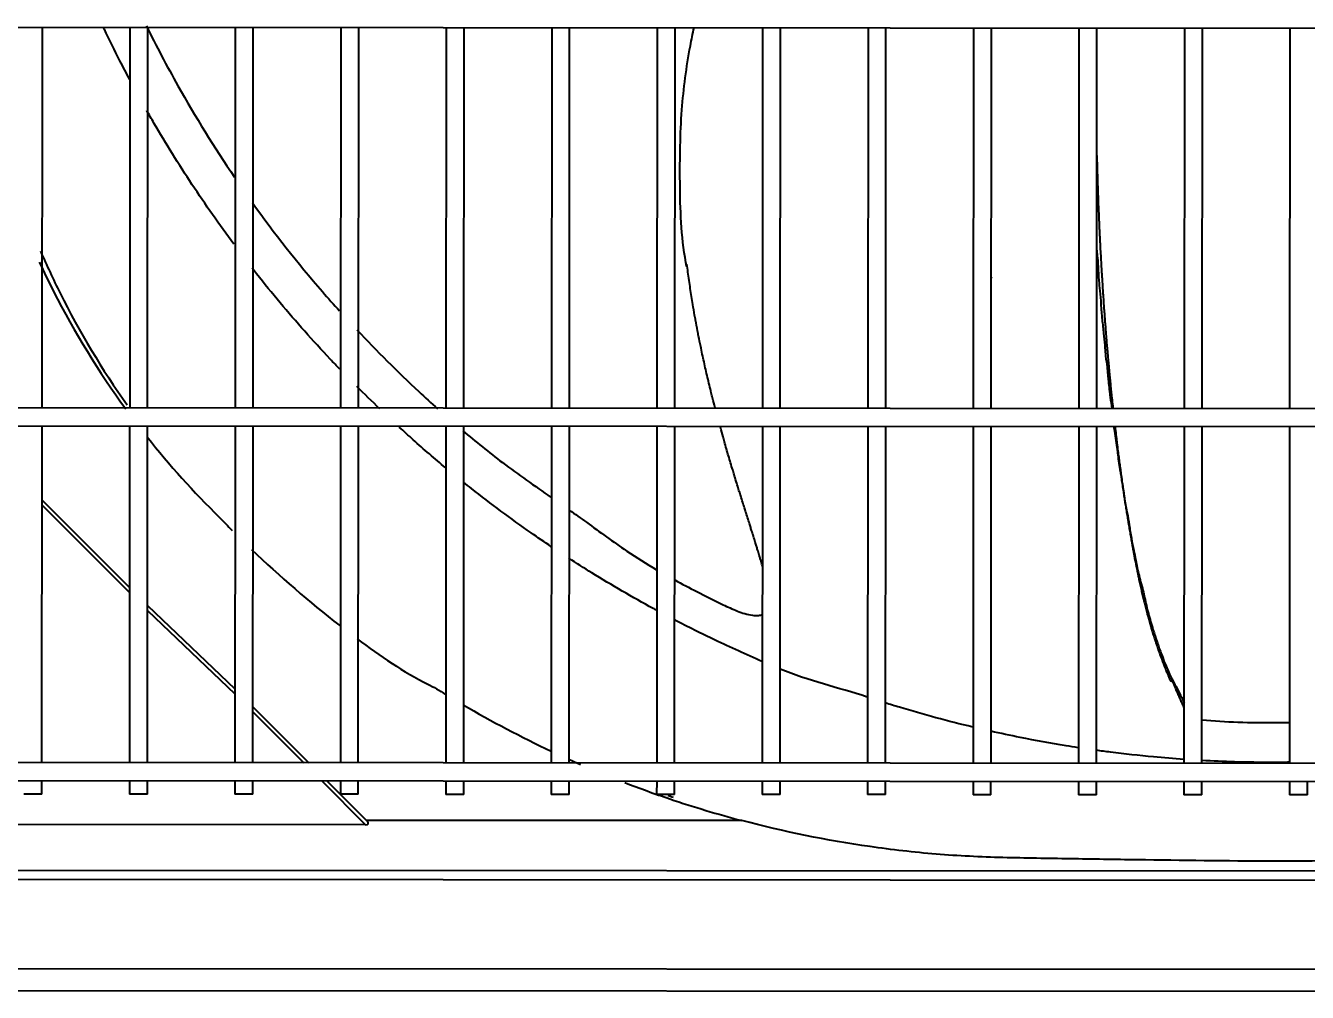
# Model space of a CAD drawing. Extents: x 58467 to 79089, y -33726 to -17391.
# Drawn here: x 78437.41 to 78465.97, y -20848.4 to -20826.86 of the extents above; entities that cross this region are included whole.
import ezdxf

# ---------------------------------------------------------------- set-up
doc = ezdxf.new("R2010")
doc.units = 0
doc.header["$LTSCALE"] = 100
doc.layers.add('+ENTE-ST-DOSEME USTU KONDDRENAJ', color=110, linetype='DOSEMEUSTUKONDENSDRENAJ_LINE', lineweight=40)
doc.linetypes.add('DOSEMEUSTUKONDENSDRENAJ_LINE', pattern='A,300,-40,["CD",Standard,S=15,R=0,X=-35,Y=-7.5],0', length=340)

# ---------------------------------------------------------------- blocks, each defined once
blk = doc.blocks.new('TV KLİMA SANTRALİ')
at = {"color": 3}
for p, q in [((54065.956, -33527.94, -2.269), (54184.319, -33528.012, -2.269)), ((54128.365, -33536.456, -2.269), (54128.37, -33527.977, -2.269)), ((54130.32, -33527.979, -2.269), (54130.315, -33536.457, -2.269)), ((54130.714, -33536.457, -2.269), (54130.72, -33527.979, -2.269)), ((54132.669, -33527.98, -2.269), (54132.664, -33536.459, -2.269)), ((54133.064, -33536.459, -2.269), (54133.069, -33527.98, -2.269)), ((54135.019, -33527.982, -2.269), (54135.014, -33536.46, -2.269)), ((54135.414, -33536.46, -2.269), (54135.419, -33527.982, -2.269)), ((54137.369, -33527.983, -2.269), (54137.363, -33536.462, -2.269)), ((54137.763, -33536.462, -2.269), (54137.769, -33527.983, -2.269)), ((54139.718, -33527.984, -2.269), (54139.713, -33536.463, -2.269)), ((54140.113, -33536.463, -2.269), (54140.118, -33527.985, -2.269)), ((54142.068, -33527.986, -2.269), (54142.063, -33536.464, -2.269)), ((54142.463, -33536.465, -2.269), (54142.468, -33527.986, -2.269)), ((54144.417, -33527.987, -2.269), (54144.412, -33536.466, -2.269)), ((54144.812, -33536.466, -2.269), (54144.817, -33527.987, -2.269)), ((54146.767, -33527.989, -2.269), (54146.762, -33536.467, -2.269)), ((54147.162, -33536.468, -2.269), (54147.167, -33527.989, -2.269)), ((54149.118, -33527.99, -2.269), (54149.113, -33536.469, -2.269)), ((54149.513, -33536.469, -2.269), (54149.518, -33527.99, -2.269)), ((54151.467, -33527.992, -2.269), (54151.462, -33536.47, -2.269)), ((54151.862, -33536.47, -2.269), (54151.867, -33527.992, -2.269)), ((54153.817, -33527.993, -2.269), (54153.812, -33536.472, -2.269)), ((54154.212, -33536.472, -2.269), (54154.217, -33527.993, -2.269)), ((54156.167, -33527.994, -2.269), (54156.161, -33536.473, -2.269)), ((54149.514, -33533.559, -2.269), (54149.527, -33533.537, -2.269)), ((54184.314, -33536.491, -2.269), (54065.951, -33536.419, -2.269)), ((54065.951, -33536.819, -2.269), (54184.314, -33536.891, -2.269)), ((54128.36, -33544.361, -2.269), (54128.365, -33536.856, -2.269)), ((54130.314, -33536.857, -2.269), (54130.31, -33544.362, -2.269)), ((54130.71, -33544.362, -2.269), (54130.714, -33536.857, -2.269)), ((54132.664, -33536.859, -2.269), (54132.659, -33544.364, -2.269)), ((54133.059, -33544.364, -2.269), (54133.064, -33536.859, -2.269)), ((54135.014, -33536.86, -2.269), (54135.009, -33544.365, -2.269)), ((54135.409, -33544.365, -2.269), (54135.413, -33536.86, -2.269)), ((54137.363, -33536.862, -2.269), (54137.359, -33544.367, -2.269)), ((54137.759, -33544.367, -2.269), (54137.763, -33536.862, -2.269)), ((54139.713, -33536.863, -2.269), (54139.708, -33544.368, -2.269)), ((54140.108, -33544.368, -2.269), (54140.113, -33536.863, -2.269)), ((54142.062, -33536.864, -2.269), (54142.058, -33544.369, -2.269)), ((54142.458, -33544.37, -2.269), (54142.462, -33536.865, -2.269)), ((54144.412, -33536.866, -2.269), (54144.408, -33544.371, -2.269)), ((54144.807, -33544.371, -2.269), (54144.812, -33536.866, -2.269)), ((54146.762, -33536.867, -2.269), (54146.757, -33544.372, -2.269)), ((54147.157, -33544.372, -2.269), (54147.162, -33536.868, -2.269)), ((54149.112, -33536.869, -2.269), (54149.108, -33544.374, -2.269)), ((54149.508, -33544.374, -2.269), (54149.512, -33536.869, -2.269)), ((54151.462, -33536.87, -2.269), (54151.457, -33544.375, -2.269)), ((54151.857, -33544.375, -2.269), (54151.862, -33536.87, -2.269)), ((54153.812, -33536.872, -2.269), (54153.807, -33544.377, -2.269)), ((54154.207, -33544.377, -2.269), (54154.212, -33536.872, -2.269)), ((54156.161, -33536.873, -2.269), (54156.157, -33544.378, -2.269)), ((54128.364, -33538.509, -2.269), (54130.312, -33540.46, -2.269)), ((54128.364, -33538.622, -2.269), (54130.312, -33540.573, -2.269)), ((54130.712, -33540.86, -2.269), (54132.66, -33542.716, -2.269)), ((54130.712, -33540.973, -2.269), (54132.66, -33542.83, -2.269)), ((54133.06, -33543.117, -2.269), (54134.307, -33544.365, -2.269)), ((54133.06, -33543.23, -2.269), (54134.194, -33544.365, -2.269)), ((54177.81, -33544.391, -2.269), (54072.355, -33544.327, -2.269)), ((54072.355, -33544.727, -2.269), (54177.81, -33544.791, -2.269)), ((54128.36, -33545.061, -2.269), (54128.36, -33544.761, -2.269)), ((54130.309, -33544.762, -2.269), (54130.309, -33545.062, -2.269)), ((54130.709, -33545.063, -2.269), (54130.709, -33544.762, -2.269)), ((54132.659, -33544.764, -2.269), (54132.659, -33545.064, -2.269)), ((54133.059, -33545.064, -2.269), (54133.059, -33544.764, -2.269)), ((54134.593, -33544.765, -2.269), (54135.573, -33545.746, -2.269)), ((54134.706, -33544.765, -2.269), (54135.606, -33545.666, -2.269)), ((54135.009, -33544.765, -2.269), (54135.009, -33545.065, -2.269)), ((54135.408, -33545.066, -2.269), (54135.409, -33544.765, -2.269)), ((54137.358, -33544.767, -2.269), (54137.358, -33545.067, -2.269)), ((54137.758, -33545.067, -2.269), (54137.758, -33544.767, -2.269)), ((54139.708, -33544.768, -2.269), (54139.708, -33545.068, -2.269)), ((54140.108, -33545.068, -2.269), (54140.108, -33544.768, -2.269)), ((54142.058, -33544.769, -2.269), (54142.057, -33545.07, -2.269)), ((54142.457, -33545.07, -2.269), (54142.458, -33544.77, -2.269)), ((54144.407, -33544.771, -2.269), (54144.407, -33545.071, -2.269)), ((54144.807, -33545.071, -2.269), (54144.807, -33544.771, -2.269)), ((54146.757, -33544.772, -2.269), (54146.757, -33545.072, -2.269)), ((54147.157, -33545.073, -2.269), (54147.157, -33544.772, -2.269)), ((54149.108, -33544.774, -2.269), (54149.107, -33545.074, -2.269)), ((54149.507, -33545.074, -2.269), (54149.507, -33544.774, -2.269)), ((54151.457, -33544.775, -2.269), (54151.457, -33545.075, -2.269)), ((54151.857, -33545.076, -2.269), (54151.857, -33544.775, -2.269)), ((54153.807, -33544.777, -2.269), (54153.807, -33545.077, -2.269)), ((54154.207, -33545.077, -2.269), (54154.207, -33544.777, -2.269)), ((54156.156, -33544.778, -2.269), (54156.156, -33545.078, -2.269)), ((54156.556, -33545.078, -2.269), (54156.556, -33544.778, -2.269)), ((54128.36, -33545.061, -2.269), (54127.96, -33545.061, -2.269)), ((54130.709, -33545.063, -2.269), (54130.309, -33545.062, -2.269)), ((54133.059, -33545.064, -2.269), (54132.659, -33545.064, -2.269)), ((54135.408, -33545.066, -2.269), (54135.009, -33545.065, -2.269)), ((54137.758, -33545.067, -2.269), (54137.358, -33545.067, -2.269)), ((54140.108, -33545.068, -2.269), (54139.708, -33545.068, -2.269)), ((54142.457, -33545.07, -2.269), (54142.057, -33545.07, -2.269)), ((54144.807, -33545.071, -2.269), (54144.407, -33545.071, -2.269)), ((54147.157, -33545.073, -2.269), (54146.757, -33545.072, -2.269)), ((54149.507, -33545.074, -2.269), (54149.107, -33545.074, -2.269)), ((54151.857, -33545.076, -2.269), (54151.457, -33545.075, -2.269)), ((54154.207, -33545.077, -2.269), (54153.807, -33545.077, -2.269)), ((54156.556, -33545.078, -2.269), (54156.156, -33545.078, -2.269)), ((54135.573, -33545.746, -2.269), (54114.547, -33545.733, -2.269)), ((54143.956, -33545.651, -2.269), (54135.586, -33545.646, -2.269)), ((54072.633, -33546.719, -2.269), (54177.486, -33546.783, -2.269)), ((54177.638, -33546.995, -2.269), (54072.48, -33546.931, -2.269)), ((54067.079, -33548.907, -2.269), (54183.128, -33548.978, -2.269)), ((54183.128, -33549.478, -2.269), (54067.079, -33549.407, -2.269))]:
    blk.add_line(p, q, dxfattribs=at)
blk.add_ellipse((54135.493, -33545.665, -2.269), major_axis=(-0.137, 0.057), ratio=0.414214, start_param=2.356194, end_param=3.926991, dxfattribs=at)
for points, knots in [([(54130.317, -33529.144, -2.269), (54130.243, -33529.005, -2.269), (54130.049, -33528.633, -2.269), (54129.859, -33528.248, -2.269), (54129.742, -33528.003, -2.269), (54129.737, -33527.994, -2.269)], [0, 0, 0, 0, 0.36828, 0.975008, 1, 1, 1, 1]), ([(54130.687, -33527.946, -2.269), (54130.907, -33528.393, -2.269), (54131.504, -33529.528, -2.269), (54132.196, -33530.646, -2.269), (54132.651, -33531.316, -2.269)], [0, 0, 0, 0, 0.392123, 1, 1, 1, 1]), ([(54142.725, -33533.304, -2.269), (54142.72, -33533.274, -2.269), (54142.601, -33532.661, -2.269), (54142.566, -33531.491, -2.269), (54142.586, -33529.878, -2.269), (54142.737, -33528.727, -2.269), (54142.861, -33528.119, -2.269), (54142.891, -33527.984, -2.269)], [0, 0, 0, 0, 0.017033, 0.353101, 0.655124, 0.923021, 1, 1, 1, 1]), ([(54132.639, -33532.812, -2.269), (54132.476, -33532.593, -2.269), (54132.158, -33532.153, -2.269), (54131.701, -33531.481, -2.269), (54131.267, -33530.802, -2.269), (54130.935, -33530.25, -2.269), (54130.748, -33529.925, -2.269), (54130.695, -33529.831, -2.269)], [0, 0, 0, 0, 0.229373, 0.457693, 0.68426, 0.909075, 1, 1, 1, 1]), ([(54151.866, -33530.83, -2.269), (54151.866, -33530.848, -2.269), (54151.867, -33530.9, -2.269), (54151.87, -33531.02, -2.269), (54151.874, -33531.172, -2.269), (54151.879, -33531.337, -2.269), (54151.883, -33531.485, -2.269), (54151.888, -33531.632, -2.269), (54151.894, -33531.796, -2.269), (54151.899, -33531.944, -2.269), (54151.906, -33532.107, -2.269), (54151.912, -33532.255, -2.269), (54151.919, -33532.422, -2.269), (54151.926, -33532.572, -2.269), (54151.933, -33532.723, -2.269), (54151.941, -33532.888, -2.269), (54151.949, -33533.035, -2.269), (54151.958, -33533.197, -2.269), (54151.966, -33533.342, -2.269), (54151.976, -33533.503, -2.269), (54151.986, -33533.664, -2.269), (54151.995, -33533.809, -2.269), (54152.006, -33533.971, -2.269), (54152.016, -33534.118, -2.269), (54152.027, -33534.283, -2.269), (54152.038, -33534.429, -2.269), (54152.049, -33534.574, -2.269), (54152.062, -33534.733, -2.269), (54152.074, -33534.891, -2.269), (54152.087, -33535.048, -2.269), (54152.101, -33535.205, -2.269), (54152.113, -33535.347, -2.269), (54152.128, -33535.504, -2.269), (54152.141, -33535.645, -2.269), (54152.156, -33535.804, -2.269), (54152.17, -33535.947, -2.269), (54152.184, -33536.089, -2.269), (54152.2, -33536.245, -2.269), (54152.214, -33536.372, -2.269), (54152.222, -33536.452, -2.269), (54152.224, -33536.47, -2.269)], [0, 0, 0, 0, 0.009218, 0.026414, 0.060805, 0.086598, 0.112391, 0.138185, 0.163978, 0.198369, 0.215565, 0.249956, 0.275749, 0.301542, 0.327336, 0.353129, 0.38752, 0.404715, 0.439106, 0.4649, 0.490693, 0.525084, 0.54228, 0.576671, 0.602464, 0.628257, 0.65405, 0.679844, 0.714235, 0.740028, 0.765821, 0.800212, 0.817408, 0.851799, 0.877592, 0.903386, 0.929179, 0.954972, 0.989363, 1, 1, 1, 1]), ([(54133.052, -33531.889, -2.269), (54133.534, -33532.562, -2.269), (54134.17, -33533.372, -2.269), (54134.862, -33534.155, -2.269), (54134.992, -33534.298, -2.269)], [0, 0, 0, 0, 0.816114, 1, 1, 1, 1]), ([(54128.301, -33533.21, -2.269), (54128.403, -33533.431, -2.269), (54128.509, -33533.649, -2.269), (54129.084, -33534.774, -2.269), (54129.625, -33535.653, -2.269), (54130.226, -33536.476, -2.269)], [0, 0, 0, 0, 0.192969, 0.192969, 1, 1, 1, 1]), ([(54128.328, -33532.964, -2.269), (54128.465, -33533.28, -2.269), (54128.611, -33533.593, -2.269), (54129.198, -33534.769, -2.269), (54129.696, -33535.599, -2.269), (54130.258, -33536.392, -2.269)], [0, 0, 0, 0, 0.260427, 0.260427, 1, 1, 1, 1]), ([(54151.864, -33532.946, -2.269), (54151.87, -33533.003, -2.269), (54151.883, -33533.15, -2.269), (54151.895, -33533.32, -2.269), (54151.902, -33533.494, -2.269), (54151.91, -33533.657, -2.269), (54151.938, -33533.868, -2.269), (54151.953, -33534.1, -2.269), (54151.966, -33534.318, -2.269), (54151.988, -33534.548, -2.269), (54152.018, -33534.787, -2.269), (54152.037, -33534.999, -2.269), (54152.049, -33535.18, -2.269), (54152.065, -33535.351, -2.269), (54152.1, -33535.568, -2.269), (54152.119, -33535.823, -2.269), (54152.142, -33536.051, -2.269), (54152.169, -33536.258, -2.269), (54152.188, -33536.39, -2.269), (54152.199, -33536.473, -2.269)], [0, 0, 0, 0, 0.05251, 0.142079, 0.177348, 0.206327, 0.265132, 0.339751, 0.382815, 0.429016, 0.527009, 0.615313, 0.649401, 0.678603, 0.742262, 0.822382, 0.868126, 0.917465, 1, 1, 1, 1]), ([(54134.999, -33535.597, -2.269), (54134.927, -33535.522, -2.269), (54134.661, -33535.244, -2.269), (54134.213, -33534.753, -2.269), (54133.665, -33534.118, -2.269), (54133.281, -33533.646, -2.269), (54133.078, -33533.387, -2.269), (54133.046, -33533.346, -2.269)], [0, 0, 0, 0, 0.10453, 0.387673, 0.668723, 0.947676, 1, 1, 1, 1]), ([(54143.362, -33536.465, -2.269), (54143.361, -33536.462, -2.269), (54143.341, -33536.385, -2.269), (54143.312, -33536.271, -2.269), (54143.27, -33536.102, -2.269), (54143.233, -33535.951, -2.269), (54143.191, -33535.778, -2.269), (54143.151, -33535.605, -2.269), (54143.112, -33535.432, -2.269), (54143.074, -33535.259, -2.269), (54143.034, -33535.067, -2.269), (54142.999, -33534.894, -2.269), (54142.961, -33534.7, -2.269), (54142.932, -33534.545, -2.269), (54142.897, -33534.35, -2.269), (54142.866, -33534.174, -2.269), (54142.834, -33533.977, -2.269), (54142.807, -33533.798, -2.269), (54142.78, -33533.616, -2.269), (54142.755, -33533.433, -2.269), (54142.739, -33533.312, -2.269), (54142.732, -33533.252, -2.269)], [0, 0, 0, 0, 0.003613, 0.076073, 0.112302, 0.166647, 0.220991, 0.275335, 0.32968, 0.384024, 0.438368, 0.510827, 0.547057, 0.619516, 0.655746, 0.728205, 0.782549, 0.836893, 0.891238, 0.945582, 1, 1, 1, 1]), ([(54135.379, -33534.719, -2.269), (54135.82, -33535.187, -2.269), (54136.412, -33535.777, -2.269), (54137.035, -33536.349, -2.269), (54137.176, -33536.476, -2.269)], [0, 0, 0, 0, 0.777017, 1, 1, 1, 1]), ([(54137.357, -33537.791, -2.269), (54137.112, -33537.588, -2.269), (54136.764, -33537.289, -2.269), (54136.426, -33536.98, -2.269), (54136.323, -33536.885, -2.269)], [0, 0, 0, 0, 0.695118, 1, 1, 1, 1]), ([(54144.415, -33539.989, -2.269), (54144.41, -33539.972, -2.269), (54144.395, -33539.916, -2.269), (54144.371, -33539.833, -2.269), (54144.34, -33539.726, -2.269), (54144.311, -33539.631, -2.269), (54144.281, -33539.534, -2.269), (54144.251, -33539.435, -2.269), (54144.215, -33539.32, -2.269), (54144.178, -33539.202, -2.269), (54144.145, -33539.097, -2.269), (54144.111, -33538.991, -2.269), (54144.072, -33538.868, -2.269), (54144.032, -33538.742, -2.269), (54143.993, -33538.619, -2.269), (54143.953, -33538.491, -2.269), (54143.912, -33538.361, -2.269), (54143.871, -33538.229, -2.269), (54143.829, -33538.094, -2.269), (54143.788, -33537.958, -2.269), (54143.746, -33537.82, -2.269), (54143.704, -33537.682, -2.269), (54143.658, -33537.526, -2.269), (54143.612, -33537.368, -2.269), (54143.571, -33537.228, -2.269), (54143.526, -33537.068, -2.269), (54143.494, -33536.954, -2.269), (54143.472, -33536.874, -2.269), (54143.47, -33536.867, -2.269)], [0, 0, 0, 0, 0.021221, 0.066801, 0.097188, 0.142768, 0.173155, 0.203541, 0.249122, 0.294702, 0.325088, 0.355475, 0.401055, 0.446635, 0.477022, 0.522602, 0.568182, 0.598569, 0.644149, 0.689729, 0.720116, 0.765696, 0.811276, 0.856856, 0.902436, 0.932823, 0.993597, 1, 1, 1, 1]), ([(54152.243, -33536.87, -2.269), (54152.246, -33536.889, -2.269), (54152.266, -33537.049, -2.269), (54152.306, -33537.252, -2.269), (54152.333, -33537.515, -2.269), (54152.365, -33537.765, -2.269), (54152.412, -33538.029, -2.269), (54152.447, -33538.252, -2.269), (54152.472, -33538.437, -2.269), (54152.498, -33538.605, -2.269), (54152.546, -33538.807, -2.269), (54152.58, -33539.019, -2.269), (54152.609, -33539.214, -2.269), (54152.643, -33539.413, -2.269), (54152.705, -33539.702, -2.269), (54152.748, -33539.935, -2.269), (54152.825, -33540.286, -2.269), (54152.889, -33540.49, -2.269), (54152.94, -33540.727, -2.269), (54152.979, -33540.907, -2.269), (54153.026, -33541.089, -2.269), (54153.069, -33541.236, -2.269), (54153.097, -33541.331, -2.269), (54153.125, -33541.422, -2.269), (54153.166, -33541.545, -2.269), (54153.225, -33541.726, -2.269), (54153.346, -33542.066, -2.269), (54153.498, -33542.44, -2.269), (54153.654, -33542.704, -2.269), (54153.743, -33542.883, -2.269), (54153.79, -33542.982, -2.269), (54153.806, -33543.021, -2.269), (54153.809, -33543.03, -2.269)], [0, 0, 0, 0, 0.008371, 0.069424, 0.094367, 0.121283, 0.179384, 0.232883, 0.253705, 0.270958, 0.305551, 0.345961, 0.367488, 0.389621, 0.435291, 0.515912, 0.532189, 0.589294, 0.613481, 0.639638, 0.667776, 0.697453, 0.714276, 0.72148, 0.744733, 0.767084, 0.80554, 0.900316, 0.940461, 0.976172, 0.994503, 1, 1, 1, 1]), ([(54152.269, -33536.871, -2.269), (54152.273, -33536.901, -2.269), (54152.283, -33536.992, -2.269), (54152.298, -33537.112, -2.269), (54152.316, -33537.264, -2.269), (54152.333, -33537.401, -2.269), (54152.353, -33537.553, -2.269), (54152.371, -33537.69, -2.269), (54152.389, -33537.825, -2.269), (54152.409, -33537.973, -2.269), (54152.428, -33538.104, -2.269), (54152.448, -33538.25, -2.269), (54152.466, -33538.366, -2.269), (54152.487, -33538.511, -2.269), (54152.507, -33538.64, -2.269), (54152.53, -33538.784, -2.269), (54152.55, -33538.913, -2.269), (54152.572, -33539.042, -2.269), (54152.593, -33539.172, -2.269), (54152.616, -33539.301, -2.269), (54152.636, -33539.414, -2.269), (54152.659, -33539.54, -2.269), (54152.679, -33539.651, -2.269), (54152.705, -33539.788, -2.269), (54152.726, -33539.897, -2.269), (54152.753, -33540.032, -2.269), (54152.775, -33540.14, -2.269), (54152.801, -33540.26, -2.269), (54152.824, -33540.366, -2.269), (54152.85, -33540.485, -2.269), (54152.878, -33540.604, -2.269), (54152.903, -33540.709, -2.269), (54152.929, -33540.814, -2.269), (54152.955, -33540.918, -2.269), (54152.982, -33541.021, -2.269), (54153.009, -33541.123, -2.269), (54153.037, -33541.223, -2.269), (54153.065, -33541.322, -2.269), (54153.094, -33541.418, -2.269), (54153.124, -33541.516, -2.269), (54153.155, -33541.612, -2.269), (54153.182, -33541.695, -2.269), (54153.21, -33541.778, -2.269), (54153.242, -33541.871, -2.269), (54153.275, -33541.962, -2.269), (54153.305, -33542.041, -2.269), (54153.334, -33542.119, -2.269), (54153.364, -33542.196, -2.269), (54153.398, -33542.282, -2.269), (54153.428, -33542.357, -2.269), (54153.458, -33542.429, -2.269), (54153.483, -33542.49, -2.269), (54153.509, -33542.55, -2.269), (54153.537, -33542.524, -2.269), (54153.566, -33542.591, -2.269), (54153.594, -33542.656, -2.269), (54153.616, -33542.708, -2.269), (54153.64, -33542.763, -2.269), (54153.66, -33542.809, -2.269), (54153.684, -33542.862, -2.269), (54153.702, -33542.903, -2.269), (54153.722, -33542.951, -2.269), (54153.74, -33542.992, -2.269), (54153.756, -33543.027, -2.269), (54153.772, -33543.065, -2.269), (54153.779, -33543.08, -2.269), (54153.781, -33543.085, -2.269)], [0, 0, 0, 0, 0.011806, 0.035618, 0.047525, 0.071337, 0.089197, 0.107056, 0.124916, 0.142775, 0.166588, 0.178494, 0.202307, 0.214213, 0.238026, 0.255886, 0.273745, 0.291605, 0.309464, 0.327324, 0.345183, 0.357089, 0.380902, 0.392808, 0.416621, 0.428527, 0.45234, 0.464246, 0.482106, 0.499965, 0.517825, 0.535684, 0.547591, 0.56545, 0.58331, 0.595216, 0.613075, 0.630935, 0.642841, 0.660701, 0.67856, 0.690467, 0.702373, 0.720232, 0.738092, 0.749998, 0.761905, 0.779764, 0.79167, 0.80953, 0.821436, 0.833343, 0.845249, 0.857155, 0.875015, 0.886921, 0.898827, 0.910734, 0.92264, 0.934546, 0.946453, 0.958359, 0.970265, 0.982172, 0.994078, 1, 1, 1, 1]), ([(54137.738, -33536.968, -2.269), (54138.025, -33537.211, -2.269), (54138.662, -33537.723, -2.269), (54139.337, -33538.195, -2.269), (54139.704, -33538.45, -2.269)], [0, 0, 0, 0, 0.462065, 1, 1, 1, 1]), ([(54139.709, -33539.549, -2.269), (54139.558, -33539.447, -2.269), (54138.953, -33539.032, -2.269), (54138.304, -33538.549, -2.269), (54137.812, -33538.16, -2.269), (54137.753, -33538.113, -2.269)], [0, 0, 0, 0, 0.224879, 0.906883, 1, 1, 1, 1]), ([(54140.108, -33538.732, -2.269), (54140.237, -33538.823, -2.269), (54140.663, -33539.124, -2.269), (54141.294, -33539.596, -2.269), (54141.829, -33539.929, -2.269), (54142.054, -33540.061, -2.269)], [0, 0, 0, 0, 0.202389, 0.669659, 1, 1, 1, 1]), ([(54142.057, -33540.968, -2.269), (54142.031, -33540.954, -2.269), (54141.542, -33540.688, -2.269), (54140.887, -33540.307, -2.269), (54140.271, -33539.917, -2.269), (54140.102, -33539.808, -2.269)], [0, 0, 0, 0, 0.038243, 0.734735, 1, 1, 1, 1]), ([(54142.46, -33540.29, -2.269), (54142.622, -33540.379, -2.269), (54142.977, -33540.565, -2.269), (54143.44, -33540.798, -2.269), (54143.852, -33540.988, -2.269), (54144.123, -33541.077, -2.269), (54144.315, -33541.085, -2.269), (54144.384, -33541.07, -2.269), (54144.41, -33541.06, -2.269)], [0, 0, 0, 0, 0.264162, 0.571071, 0.733206, 0.891725, 0.957075, 1, 1, 1, 1]), ([(54144.403, -33542.104, -2.269), (54144.051, -33541.953, -2.269), (54143.396, -33541.656, -2.269), (54142.752, -33541.335, -2.269), (54142.454, -33541.179, -2.269)], [0, 0, 0, 0, 0.53182, 1, 1, 1, 1]), ([(54135.386, -33541.603, -2.269), (54135.895, -33541.983, -2.269), (54136.419, -33542.344, -2.269), (54137.088, -33542.674, -2.269), (54137.22, -33542.756, -2.269), (54137.353, -33542.837, -2.269)], [0, 0, 0, 0, 0.803702, 0.803702, 1, 1, 1, 1]), ([(54149.1, -33543.568, -2.269), (54148.552, -33543.437, -2.269), (54147.902, -33543.261, -2.269), (54147.258, -33543.063, -2.269), (54147.154, -33543.031, -2.269)], [0, 0, 0, 0, 0.838104, 1, 1, 1, 1]), ([(54154.208, -33543.404, -2.269), (54154.476, -33543.429, -2.269), (54155.033, -33543.467, -2.269), (54155.68, -33543.471, -2.269), (54156.062, -33543.468, -2.269), (54156.158, -33543.466, -2.269)], [0, 0, 0, 0, 0.406262, 0.849224, 1, 1, 1, 1]), ([(54151.452, -33544.027, -2.269), (54151.361, -33544.013, -2.269), (54150.929, -33543.945, -2.269), (54150.278, -33543.827, -2.269), (54149.721, -33543.709, -2.269), (54149.503, -33543.661, -2.269)], [0, 0, 0, 0, 0.138987, 0.661876, 1, 1, 1, 1]), ([(54153.805, -33544.287, -2.269), (54153.579, -33544.272, -2.269), (54153.033, -33544.227, -2.269), (54152.382, -33544.156, -2.269), (54151.958, -33544.1, -2.269), (54151.853, -33544.085, -2.269)], [0, 0, 0, 0, 0.346789, 0.837259, 1, 1, 1, 1]), ([(54155.786, -33544.357, -2.269), (54155.503, -33544.354, -2.269), (54154.975, -33544.349, -2.269), (54154.448, -33544.326, -2.269), (54154.205, -33544.312, -2.269)], [0, 0, 0, 0, 0.537477, 1, 1, 1, 1]), ([(54155.755, -33546.558, -2.269), (54154.758, -33546.551, -2.269), (54153.761, -33546.54, -2.269), (54152.266, -33546.52, -2.269), (54151.767, -33546.512, -2.269), (54150.771, -33546.495, -2.269), (54150.272, -33546.488, -2.269), (54149.276, -33546.463, -2.269), (54148.777, -33546.439, -2.269), (54147.787, -33546.357, -2.269), (54147.297, -33546.301, -2.269), (54145.843, -33546.092, -2.269), (54144.891, -33545.898, -2.269), (54143.956, -33545.651, -2.269)], [0, 0, 0, 0, 0.25, 0.25, 0.375, 0.375, 0.5, 0.5, 0.625, 0.625, 0.75, 0.75, 1, 1, 1, 1]), ([(54167.306, -33545.729, -2.269), (54166.369, -33545.966, -2.269), (54165.424, -33546.147, -2.269), (54163.993, -33546.337, -2.269), (54163.514, -33546.387, -2.269), (54162.552, -33546.458, -2.269), (54162.068, -33546.476, -2.269), (54160.613, -33546.508, -2.269), (54159.642, -33546.52, -2.269), (54157.699, -33546.543, -2.269), (54156.728, -33546.552, -2.269), (54155.755, -33546.558, -2.269)], [0, 0, 0, 0, 0.25, 0.25, 0.375, 0.375, 0.5, 0.5, 0.75, 0.75, 1, 1, 1, 1])]:
    blk.add_open_spline(points, degree=3, knots=knots, dxfattribs=at)
for points in [[(54135.89, -33536.477, -2.269), (54135.718, -33536.313, -2.269), (54135.547, -33536.148, -2.269), (54135.376, -33535.982, -2.269)], [(54130.704, -33537.105, -2.269), (54131.201, -33537.731, -2.269), (54131.737, -33538.327, -2.269), (54132.312, -33538.893, -2.269)], [(54132.312, -33538.893, -2.269), (54132.407, -33538.991, -2.269), (54132.503, -33539.089, -2.269), (54132.6, -33539.187, -2.269)], [(54133.033, -33539.611, -2.269), (54133.658, -33540.209, -2.269), (54134.313, -33540.775, -2.269), (54134.995, -33541.305, -2.269)], [(54146.75, -33542.9, -2.269), (54146.094, -33542.684, -2.269), (54145.446, -33542.538, -2.269), (54144.807, -33542.274, -2.269)], [(54137.744, -33543.07, -2.269), (54138.384, -33543.444, -2.269), (54139.038, -33543.788, -2.269), (54139.707, -33544.103, -2.269)], [(54153.79, -33543.105, -2.269), (54153.796, -33543.118, -2.269), (54153.803, -33543.13, -2.269), (54153.809, -33543.141, -2.269)], [(54140.098, -33544.283, -2.269), (54140.186, -33544.322, -2.269), (54140.273, -33544.361, -2.269), (54140.361, -33544.399, -2.269)], [(54156.157, -33544.352, -2.269), (54156.033, -33544.354, -2.269), (54155.91, -33544.355, -2.269), (54155.786, -33544.357, -2.269)], [(54141.351, -33544.806, -2.269), (54141.682, -33544.933, -2.269), (54142.015, -33545.054, -2.269), (54142.351, -33545.168, -2.269)], [(54142.307, -33545.089, -2.269), (54142.347, -33545.103, -2.269), (54142.386, -33545.116, -2.269), (54142.426, -33545.129, -2.269)], [(54142.351, -33545.168, -2.269), (54142.881, -33545.347, -2.269), (54143.416, -33545.508, -2.269), (54143.956, -33545.651, -2.269)]]:
    blk.add_open_spline(points, degree=3, dxfattribs=at)

msp = doc.modelspace()

# ---------------------------------------------------------------- block references
at = {"layer": '+ENTE-ST-DOSEME USTU KONDDRENAJ', "color": 3, "linetype": 'Continuous'}
msp.add_blockref('TV KLİMA SANTRALİ', (24309.411, 12701.082), dxfattribs=at)

doc.saveas('drawing.dxf')
